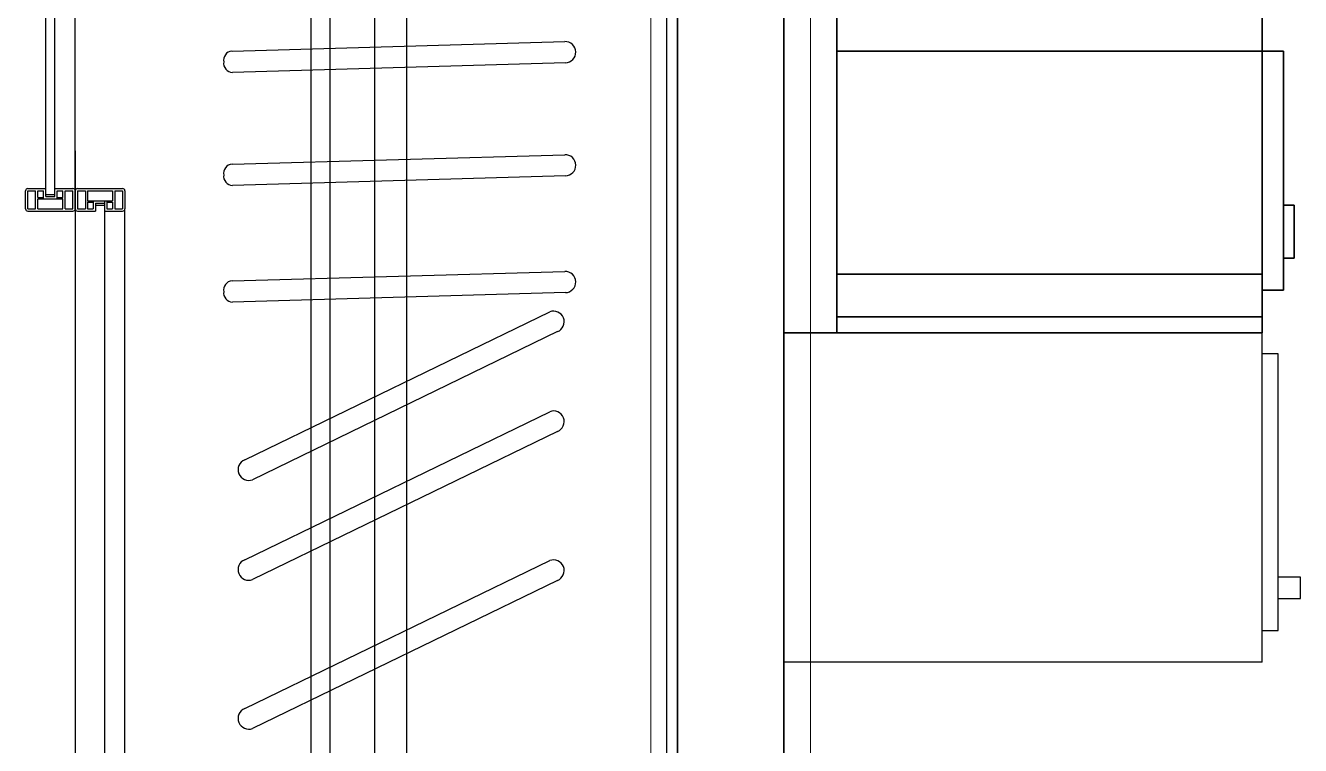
# Model space of a CAD drawing. Header units: inches. Extents: x -7543 to -822, y 102837 to 190349.
# Drawn here: x -829.97009 to -829.9461, y 102836.82674 to 102836.84029 of the extents above; entities that cross this region are included whole.
import ezdxf

# ---------------------------------------------------------------- set-up
doc = ezdxf.new("R2010")
doc.units = ezdxf.units.IN
doc.header["$MEASUREMENT"] = 0
doc.linetypes.add('DASHDOTX2', pattern=[2, 1, -0.5, 0, -0.5])
doc.layers.add('AKS', color=1, linetype='Continuous', lineweight=25)
doc.layers.add('SIVA', color=150, linetype='Continuous', lineweight=15)
doc.layers.add('DUVAR', color=7, linetype='Continuous', lineweight=35, true_color=0xfc4642)
doc.layers.add('TEFRİŞ', color=7, linetype='Continuous', lineweight=25, true_color=0x78462c)

msp = doc.modelspace()

# ---------------------------------------------------------------- linework, layer by layer
at = {"layer": 'AKS', "linetype": 'DASHDOTX2', "ltscale": 10}
msp.add_line((-829.9558199212353, 102837.241780972), (-829.9558199212353, 102836.7293249838), dxfattribs=at)
at = {"layer": 'DUVAR'}
for p, q in [((-829.9578199212352, 102836.8864307916), (-829.9578199212352, 102836.8144307916)), ((-829.9558199212353, 102836.8864307916), (-829.9558199212353, 102836.8104307916))]:
    msp.add_line(p, q, dxfattribs=at)
at = {"layer": 'SIVA'}
for p, q in [((-829.9583199212352, 102836.8859307916), (-829.9583199212352, 102836.8149307916)), ((-829.9553199212353, 102836.8104307916), (-829.9553199212353, 102836.8859307916))]:
    msp.add_line(p, q, dxfattribs=at)
at = {"layer": 'TEFRİŞ'}
for p, q in [((-829.9578199212353, 102836.8674307916), (-829.9578199212353, 102836.8144307916)), ((-829.9647148332353, 102836.8148307916), (-829.9647148332352, 102836.8586885889)), ((-829.9643548332353, 102836.8148307916), (-829.9643548332352, 102836.8586885889)), ((-829.9635148332353, 102836.8156307916), (-829.9635148332353, 102836.8586885889)), ((-829.9629148332353, 102836.8156307916), (-829.9629148332352, 102836.8586885889)), ((-829.9697050103674, 102836.8372221702), (-829.9697050103667, 102836.8582663427)), ((-829.9695350263673, 102836.8372221702), (-829.9695350263667, 102836.8582663427)), ((-829.9691525623674, 102836.8371796742), (-829.9691525623673, 102836.8578838711)), ((-829.9662020412458, 102836.8398086831), (-829.9599390561335, 102836.8399874552)), ((-829.9599296470743, 102836.8395875659), (-829.9661926321864, 102836.8394087938)), ((-829.9691525623673, 102836.8379292352), (-829.9691525623674, 102836.8159922963)), ((-829.9662020412458, 102836.8376813154), (-829.9599390561335, 102836.8378600875)), ((-829.9599296470743, 102836.8374601982), (-829.9661926321864, 102836.837281426)), ((-829.9700874743673, 102836.8368397063), (-829.9700874743673, 102836.8371796742)), ((-829.9700449783674, 102836.8372221702), (-829.9697050103674, 102836.8372221702)), ((-829.9700449783674, 102836.8368397063), (-829.9700449783674, 102836.8371796742)), ((-829.9700449783674, 102836.8371796742), (-829.9698962423673, 102836.8371796742)), ((-829.9698962423673, 102836.8368397063), (-829.9698962423673, 102836.8371796742)), ((-829.9698537463673, 102836.8371796742), (-829.9697475063674, 102836.8371796742)), ((-829.9698537463673, 102836.8370521863), (-829.9698537463673, 102836.8371796742)), ((-829.9698537463673, 102836.8370521863), (-829.9697475063674, 102836.8370521863)), ((-829.9697475063674, 102836.8370309382), (-829.9697475063674, 102836.8371796742)), ((-829.9697050103674, 102836.8370734342), (-829.9697050103674, 102836.8372221702)), ((-829.9697050103674, 102836.8371079191), (-829.9695350263673, 102836.8371079191)), ((-829.9697050103674, 102836.8370734342), (-829.9695350263673, 102836.8370734342)), ((-829.9695350263673, 102836.8372221702), (-829.9691950583674, 102836.8372221702)), ((-829.9695350263673, 102836.8370734342), (-829.9695350263673, 102836.8372221702)), ((-829.9694925303673, 102836.8370309382), (-829.9694925303673, 102836.8371796742)), ((-829.9694925303673, 102836.8371796742), (-829.9693862903673, 102836.8371796742)), ((-829.9694925303673, 102836.8370521863), (-829.9693862903673, 102836.8370521863)), ((-829.9693862903673, 102836.8370521863), (-829.9693862903673, 102836.8371796742)), ((-829.9693437943674, 102836.8371796742), (-829.9691950583674, 102836.8371796742)), ((-829.9693437943674, 102836.8368397063), (-829.9693437943674, 102836.8371796742)), ((-829.9691950583674, 102836.8368397063), (-829.9691950583674, 102836.8371796742)), ((-829.9691525623667, 102836.8368397063), (-829.9691525623667, 102836.8371796742)), ((-829.9691525623667, 102836.8371796742), (-829.9691525623667, 102836.8368397063)), ((-829.9691525623673, 102836.8368397063), (-829.9691525623674, 102836.8371796742)), ((-829.9691100663666, 102836.8372221702), (-829.9682601463667, 102836.8372221702)), ((-829.9691100663666, 102836.8371796742), (-829.9689613303667, 102836.8371796742)), ((-829.9691100663666, 102836.8371796742), (-829.9691100663666, 102836.8368397063)), ((-829.9690038263667, 102836.8372221702), (-829.9683663863667, 102836.8372221702)), ((-829.9689613303667, 102836.8371796742), (-829.9689613303667, 102836.8368397063)), ((-829.9689188343667, 102836.8371796742), (-829.9684513783667, 102836.8371796742)), ((-829.9689188343667, 102836.8371796742), (-829.9689188343667, 102836.8369884423)), ((-829.9684513783667, 102836.8371796742), (-829.9684513783667, 102836.8369884423)), ((-829.9684088823667, 102836.8371796742), (-829.9682601463667, 102836.8371796742)), ((-829.9684088823667, 102836.8371796742), (-829.9684088823667, 102836.8368397063)), ((-829.9682601463667, 102836.8371796742), (-829.9682601463667, 102836.8368397063)), ((-829.9682176503667, 102836.8371796742), (-829.9682176503667, 102836.8368397063)), ((-829.9700449783674, 102836.8368397063), (-829.9698962423673, 102836.8368397063)), ((-829.9698537463673, 102836.8368397063), (-829.9698537463673, 102836.8370309382)), ((-829.9698537463673, 102836.8370309382), (-829.9693862903673, 102836.8370309382)), ((-829.9698537463673, 102836.8368397063), (-829.9693862903673, 102836.8368397063)), ((-829.9693862903673, 102836.8368397063), (-829.9693862903673, 102836.8370309382)), ((-829.9693437943674, 102836.8368397063), (-829.9691950583674, 102836.8368397063)), ((-829.9691100663666, 102836.8368397063), (-829.9689613303667, 102836.8368397063)), ((-829.9689188343667, 102836.8369884423), (-829.9684513783667, 102836.8369884423)), ((-829.9689188343667, 102836.8369671942), (-829.9688125943667, 102836.8369671942)), ((-829.9689188343667, 102836.8369671942), (-829.9689188343667, 102836.8368397063)), ((-829.9689188343667, 102836.8368397063), (-829.9688125943667, 102836.8368397063)), ((-829.9688125943667, 102836.8369884423), (-829.9688125943667, 102836.8368397063)), ((-829.9687700983667, 102836.8369459463), (-829.9686001143666, 102836.8369459463)), ((-829.9687700983667, 102836.8369459463), (-829.9687700983667, 102836.8367972102)), ((-829.9687700983667, 102836.8369114614), (-829.9686001143667, 102836.8369114614)), ((-829.9686001143666, 102836.8369884423), (-829.9686001143659, 102836.8163747603)), ((-829.9686001143666, 102836.8369459463), (-829.9686001143666, 102836.8367972102)), ((-829.9685576183667, 102836.8369884423), (-829.9685576183666, 102836.8368397063)), ((-829.9685576183666, 102836.8369671942), (-829.9684513783667, 102836.8369671942)), ((-829.9685576183666, 102836.8368397063), (-829.9684513783667, 102836.8368397063)), ((-829.9684513783667, 102836.8369671942), (-829.9684513783667, 102836.8368397063)), ((-829.9684088823667, 102836.8368397063), (-829.9682601463667, 102836.8368397063)), ((-829.968217650366, 102836.8163322643), (-829.968217650366, 102836.8368397063)), ((-829.9700449783674, 102836.8367972102), (-829.9691950583674, 102836.8367972102)), ((-829.9699387383673, 102836.8367972102), (-829.9693012983673, 102836.8367972102)), ((-829.9691100663666, 102836.8367972102), (-829.9687700983667, 102836.8367972102)), ((-829.9686001143666, 102836.8367972102), (-829.9682601463667, 102836.8367972102)), ((-829.9662020412458, 102836.8354858275), (-829.9599390561335, 102836.8356645996)), ((-829.9599296470743, 102836.8352647103), (-829.9661926321864, 102836.8350859382)), ((-829.9659614325201, 102836.8321171553), (-829.9602249905083, 102836.8349021064)), ((-829.9600784141364, 102836.8345299298), (-829.9658148561481, 102836.8317449788)), ((-829.9558199212353, 102836.8345097566), (-829.9558199212353, 102836.8283097566)), ((-829.9468199212353, 102836.8345097566), (-829.9558199212353, 102836.8345097566)), ((-829.9468199212353, 102836.8283097566), (-829.9468199212353, 102836.8345097566)), ((-829.9465199212352, 102836.8341097566), (-829.9468199212353, 102836.8341097566)), ((-829.9465199212352, 102836.8289097566), (-829.9465199212352, 102836.8341097566)), ((-829.9659614325201, 102836.830238553), (-829.9602249905083, 102836.833023504)), ((-829.9600784141364, 102836.8326513275), (-829.9658148561482, 102836.8298663764)), ((-829.96596143252, 102836.8274365235), (-829.9602249905083, 102836.8302214746)), ((-829.9600784141364, 102836.8298492981), (-829.9658148561481, 102836.827064347)), ((-829.9460985012353, 102836.8299097966), (-829.9465199212352, 102836.8299097966)), ((-829.9460985012353, 102836.8295097966), (-829.9460985012353, 102836.8299097966)), ((-829.9465199212352, 102836.8295097966), (-829.9460985012353, 102836.8295097966)), ((-829.9468199212353, 102836.8289097566), (-829.9465199212352, 102836.8289097566)), ((-829.9468199212353, 102836.8283097566), (-829.9558199212353, 102836.8283097566)), ((-829.9468199212353, 102836.8283097566), (-829.9558199212353, 102836.8283097566))]:
    msp.add_line(p, q, dxfattribs=at)
msp.add_lwpolyline([(-829.9580199212353, 102836.8170307916), (-829.9580199212353, 102836.8669307916), (-829.9688199212352, 102836.8669307916)], dxfattribs=at)
for centre, radius, start, end in [((-829.9599343516039, 102836.8397875106), 0.0002000000000008991, 1.347872720849037, 91.34787276993552), ((-829.9661927412302, 102836.8396402488), 0.0001684784114812132, 93.84437913800693, 192.4127381815943), ((-829.9599343516039, 102836.8397875106), 0.0002000000000001545, 271.3478727699356, 1.347872720849037), ((-829.9661909433705, 102836.8395772637), 0.0001684784114812132, 170.8573026100192, 269.4256614557951), ((-829.9599343516039, 102836.8376601428), 0.0002000000000008991, 1.347872720849037, 91.34787276993552), ((-829.9661908231641, 102836.8375116011), 0.0001700846383642633, 93.78173870985228, 191.852750372437), ((-829.9599343516039, 102836.8376601428), 0.0002000000000001545, 271.3478727699356, 1.347872720849037), ((-829.9661909433705, 102836.837449896), 0.0001684784114812132, 170.8573026100192, 269.4256614557951), ((-829.9700449783674, 102836.8371796742), 4.2496e-05, 90, 180), ((-829.9691950583674, 102836.8371796742), 4.2496e-05, 0, 90), ((-829.9691100663666, 102836.8371796742), 4.2496e-05, 90, 180), ((-829.9682601463667, 102836.8371796742), 4.2496e-05, 0, 90), ((-829.9700449783674, 102836.8368397063), 4.2496e-05, 180, 270), ((-829.9691950583674, 102836.8368397063), 4.2496e-05, 270, 0), ((-829.9691100663666, 102836.8368397063), 4.2496e-05, 180, 270), ((-829.9682601463667, 102836.8368397063), 4.2496e-05, 270, 0), ((-829.9599343516039, 102836.835464655), 0.0002000000000008991, 1.347872720849037, 91.34787276993552), ((-829.9661908231641, 102836.8353161132), 0.0001700846383642633, 93.78173870985228, 191.852750372437), ((-829.9599343516039, 102836.835464655), 0.0002000000000001545, 271.3478727699356, 1.347872720849037), ((-829.9661909433705, 102836.8352544081), 0.0001684784114812132, 170.8573026100192, 269.4256614557951), ((-829.9601517023224, 102836.8347160181), 0.0002000000000002697, 21.49628695537314, 111.4962869105457), ((-829.9601517023224, 102836.8347160181), 0.0002000000000006801, 291.4962869105457, 21.49628695537314), ((-829.9601517023224, 102836.8328374158), 0.0002000000000002697, 21.49628695537314, 111.4962869105457), ((-829.9601517023224, 102836.8328374158), 0.0002000000000006801, 291.4962869105457, 21.49628695537314), ((-829.9658881443341, 102836.831931067), 0.0002000000000002697, 111.4962869105457, 201.4962869553732), ((-829.9658881443341, 102836.831931067), 0.0001999999999993261, 201.4962869553732, 291.4962869105457), ((-829.9658881443341, 102836.8300524647), 0.0002000000000002697, 111.4962869105457, 201.4962869553732), ((-829.9601517023224, 102836.8300353863), 0.0002000000000002697, 21.49628695537314, 111.4962869105457), ((-829.9601517023224, 102836.8300353863), 0.0002000000000006801, 291.4962869105457, 21.49628695537314), ((-829.9658881443341, 102836.8300524647), 0.0001999999999993261, 201.4962869553732, 291.4962869105457), ((-829.965888144334, 102836.8272504353), 0.0002000000000002697, 111.4962869105457, 201.4962869553732), ((-829.965888144334, 102836.8272504353), 0.0001999999999993261, 201.4962869553732, 291.4962869105457)]:
    msp.add_arc(centre, radius, start, end, dxfattribs=at)
for points in [[(-829.9558199212353, 102836.8581097566, 0.04000000000000001), (-829.9558199212353, 102836.8581097566), (-829.9558199212353, 102836.8345097566), (-829.9558199212353, 102836.8345097566, 0.04000000000000001)], [(-829.9558199212353, 102836.8581097566), (-829.9548199212353, 102836.8581097566), (-829.9548199212353, 102836.8345097566), (-829.9558199212353, 102836.8345097566)], [(-829.9558199212353, 102836.8345097566, 0.04000000000000001), (-829.9558199212353, 102836.8345097566, 0.04000000000000001), (-829.9558199212353, 102836.8581097566, 0.04000000000000001)], [(-829.9558199212353, 102836.8345097566, 0.04000000000000001), (-829.9548199212353, 102836.8345097566, 0.04000000000000001), (-829.9548199212353, 102836.8581097566, 0.04000000000000001), (-829.9558199212353, 102836.8581097566, 0.04000000000000001)], [(-829.9548199212353, 102836.8345097566, 0.04000000000000001), (-829.9548199212353, 102836.8345097566), (-829.9548199212353, 102836.8581097566), (-829.9548199212353, 102836.8581097566, 0.04000000000000001)], [(-829.9548199212353, 102836.8345097566), (-829.9548199212353, 102836.8345097566), (-829.9548199212353, 102836.8581097566)], [(-829.9548199212353, 102836.8581097566, 0.001), (-829.9548199212353, 102836.8581097566), (-829.9548199212353, 102836.8345097566), (-829.9548199212353, 102836.8345097566, 0.001)], [(-829.9548199212353, 102836.8581097566), (-829.9468199212353, 102836.8581097566), (-829.9468199212353, 102836.8345097566), (-829.9548199212353, 102836.8345097566)], [(-829.9548199212353, 102836.8345097566, 0.001), (-829.9548199212353, 102836.8345097566, 0.001), (-829.9548199212353, 102836.8581097566, 0.001)], [(-829.9548199212353, 102836.8345097566, 0.001), (-829.9468199212353, 102836.8345097566, 0.001), (-829.9468199212353, 102836.8581097566, 0.001), (-829.9548199212353, 102836.8581097566, 0.001)], [(-829.9548199212353, 102836.8581097566, 0.04000000000000001), (-829.9548199212353, 102836.8581097566, 0.03900000000000001), (-829.9548199212353, 102836.8345097566, 0.03900000000000001), (-829.9548199212353, 102836.8345097566, 0.04000000000000001)], [(-829.9548199212353, 102836.8581097566, 0.03900000000000001), (-829.9468199212353, 102836.8581097566, 0.03900000000000001), (-829.9468199212353, 102836.8345097566, 0.03900000000000001), (-829.9548199212353, 102836.8345097566, 0.03900000000000001)], [(-829.9548199212353, 102836.8345097566, 0.04000000000000001), (-829.9548199212353, 102836.8345097566, 0.04000000000000001), (-829.9548199212353, 102836.8581097566, 0.04000000000000001)], [(-829.9548199212353, 102836.8345097566, 0.04000000000000001), (-829.9468199212353, 102836.8345097566, 0.04000000000000001), (-829.9468199212353, 102836.8581097566, 0.04000000000000001), (-829.9548199212353, 102836.8581097566, 0.04000000000000001)], [(-829.9468199212353, 102836.8345097566, 0.001), (-829.9468199212353, 102836.8345097566), (-829.9468199212353, 102836.8581097566), (-829.9468199212353, 102836.8581097566, 0.001)], [(-829.9468199212353, 102836.8345097566), (-829.9468199212353, 102836.8345097566), (-829.9468199212353, 102836.8581097566)], [(-829.9468199212353, 102836.8345097566, 0.04000000000000001), (-829.9468199212353, 102836.8345097566, 0.03900000000000001), (-829.9468199212353, 102836.8581097566, 0.03900000000000001), (-829.9468199212353, 102836.8581097566, 0.04000000000000001)], [(-829.9468199212353, 102836.8345097566, 0.03900000000000001), (-829.9468199212353, 102836.8345097566, 0.03900000000000001), (-829.9468199212353, 102836.8581097566, 0.03900000000000001)], [(-829.9548199212353, 102836.8408097566, 0.03900000000000001), (-829.9548199212353, 102836.8408097566, 0.001), (-829.9548199212353, 102836.8398097566, 0.001), (-829.9548199212353, 102836.8398097566, 0.03900000000000001)], [(-829.9548199212353, 102836.8408097566, 0.001), (-829.9468199212353, 102836.8408097566, 0.001), (-829.9468199212353, 102836.8398097566, 0.001), (-829.9548199212353, 102836.8398097566, 0.001)], [(-829.9548199212353, 102836.8398097566, 0.03900000000000001), (-829.9548199212353, 102836.8398097566, 0.03900000000000001), (-829.9548199212353, 102836.8408097566, 0.03900000000000001)], [(-829.9548199212353, 102836.8398097566, 0.03900000000000001), (-829.9468199212353, 102836.8398097566, 0.03900000000000001), (-829.9468199212353, 102836.8408097566, 0.03900000000000001), (-829.9548199212353, 102836.8408097566, 0.03900000000000001)], [(-829.9468199212353, 102836.8398097566, 0.03900000000000001), (-829.9468199212353, 102836.8398097566, 0.001), (-829.9468199212353, 102836.8408097566, 0.001), (-829.9468199212353, 102836.8408097566, 0.03900000000000001)], [(-829.9468199212353, 102836.8398097566, 0.001), (-829.9468199212353, 102836.8398097566, 0.001), (-829.9468199212353, 102836.8408097566, 0.001)], [(-829.9548199212353, 102836.8398097566, 0.03900000000000001), (-829.9548199212353, 102836.8398097566, 0.001), (-829.9548199212353, 102836.8398097566, 0.03900000000000001)], [(-829.9548199212353, 102836.8398097566, 0.001), (-829.9468199212353, 102836.8398097566, 0.001), (-829.9468199212353, 102836.8398097566, 0.03900000000000001), (-829.9548199212353, 102836.8398097566, 0.03900000000000001)], [(-829.9468199212353, 102836.8398097566, 0.019), (-829.9468199212353, 102836.8398097566, 0.018), (-829.9548199212353, 102836.8398097566, 0.018), (-829.9548199212353, 102836.8398097566, 0.019)], [(-829.9468199212353, 102836.8398097566, 0.018), (-829.9468199212353, 102836.8398097566, 0.018), (-829.9468199212353, 102836.8398097566, 0.018), (-829.9548199212353, 102836.8398097566, 0.018)], [(-829.9468199212353, 102836.8398097566, 0.0122), (-829.9468199212353, 102836.8398097566, 0.0112), (-829.9548199212353, 102836.8398097566, 0.0112), (-829.9548199212353, 102836.8398097566, 0.0122)], [(-829.9468199212353, 102836.8398097566, 0.0112), (-829.9468199212353, 102836.8398097566, 0.0112), (-829.9468199212353, 102836.8398097566, 0.0112), (-829.9548199212353, 102836.8398097566, 0.0112)], [(-829.9548199212353, 102836.8398097566, 0.0292), (-829.9468199212353, 102836.8398097566, 0.0292), (-829.9468199212353, 102836.8398097566, 0.02880000000000001), (-829.9548199212353, 102836.8398097566, 0.02880000000000001)], [(-829.9548199212353, 102836.8398097566, 0.02880000000000001), (-829.9468199212353, 102836.8398097566, 0.02880000000000001), (-829.9468199212353, 102836.8356097566, 0.02880000000000001), (-829.9548199212353, 102836.8356097566, 0.02880000000000001)], [(-829.9468199212353, 102836.8356097566, 0.0292), (-829.9468199212353, 102836.8398097566, 0.0292), (-829.9548199212353, 102836.8398097566, 0.0292), (-829.9548199212353, 102836.8356097566, 0.0292)], [(-829.9548199212353, 102836.8356097566, 0.0292), (-829.9548199212353, 102836.8398097566, 0.0292), (-829.9548199212353, 102836.8398097566, 0.02880000000000001), (-829.9548199212353, 102836.8356097566, 0.02880000000000001)], [(-829.9548199212353, 102836.8398097566, 0.0241), (-829.9468199212353, 102836.8398097566, 0.0241), (-829.9468199212353, 102836.8398097566, 0.0237), (-829.9548199212353, 102836.8398097566, 0.0237)], [(-829.9548199212353, 102836.8398097566, 0.0237), (-829.9468199212353, 102836.8398097566, 0.0237), (-829.9468199212353, 102836.8356097566, 0.0237), (-829.9548199212353, 102836.8356097566, 0.0237)], [(-829.9468199212353, 102836.8356097566, 0.0241), (-829.9468199212353, 102836.8398097566, 0.0241), (-829.9548199212353, 102836.8398097566, 0.0241), (-829.9548199212353, 102836.8356097566, 0.0241)], [(-829.9548199212353, 102836.8356097566, 0.0241), (-829.9548199212353, 102836.8398097566, 0.0241), (-829.9548199212353, 102836.8398097566, 0.0237), (-829.9548199212353, 102836.8356097566, 0.0237)], [(-829.9548199212353, 102836.8398097566, 0.0343), (-829.9468199212353, 102836.8398097566, 0.0343), (-829.9468199212353, 102836.8398097566, 0.03390000000000001), (-829.9548199212353, 102836.8398097566, 0.03390000000000001)], [(-829.9548199212353, 102836.8398097566, 0.03390000000000001), (-829.9468199212353, 102836.8398097566, 0.03390000000000001), (-829.9468199212353, 102836.8356097566, 0.03390000000000001), (-829.9548199212353, 102836.8356097566, 0.03390000000000001)], [(-829.9468199212353, 102836.8356097566, 0.0343), (-829.9468199212353, 102836.8398097566, 0.0343), (-829.9548199212353, 102836.8398097566, 0.0343), (-829.9548199212353, 102836.8356097566, 0.0343)], [(-829.9548199212353, 102836.8356097566, 0.0343), (-829.9548199212353, 102836.8398097566, 0.0343), (-829.9548199212353, 102836.8398097566, 0.03390000000000001), (-829.9548199212353, 102836.8356097566, 0.03390000000000001)], [(-829.9468199212353, 102836.8398097566, 0.011), (-829.9464199212352, 102836.8398097566, 0.011), (-829.9464199212352, 102836.8398097566, 0.001), (-829.9468199212353, 102836.8398097566, 0.001)], [(-829.9468199212353, 102836.8398097566, 0.001), (-829.9464199212352, 102836.8398097566, 0.001), (-829.9464199212352, 102836.8353097566, 0.001), (-829.9468199212353, 102836.8353097566, 0.001)], [(-829.9464199212352, 102836.8353097566, 0.011), (-829.9464199212352, 102836.8398097566, 0.011), (-829.9468199212353, 102836.8398097566, 0.011), (-829.9468199212353, 102836.8353097566, 0.011)], [(-829.9468199212353, 102836.8353097566, 0.011), (-829.9468199212353, 102836.8398097566, 0.011), (-829.9468199212353, 102836.8398097566, 0.001), (-829.9468199212353, 102836.8353097566, 0.001)], [(-829.9468199212353, 102836.8398097566, 0.0292), (-829.9468199212353, 102836.8398097566, 0.0292), (-829.9468199212353, 102836.8398097566, 0.02880000000000001)], [(-829.9468199212353, 102836.8398097566, 0.02880000000000001), (-829.9468199212353, 102836.8398097566, 0.02880000000000001), (-829.9468199212353, 102836.8398097566, 0.02880000000000001), (-829.9468199212353, 102836.8356097566, 0.02880000000000001)], [(-829.9468199212353, 102836.8356097566, 0.02880000000000001), (-829.9468199212353, 102836.8398097566, 0.02880000000000001), (-829.9468199212353, 102836.8398097566, 0.0292), (-829.9468199212353, 102836.8356097566, 0.0292)], [(-829.9468199212353, 102836.8398097566, 0.0241), (-829.9468199212353, 102836.8398097566, 0.0241), (-829.9468199212353, 102836.8398097566, 0.0237)], [(-829.9468199212353, 102836.8398097566, 0.0237), (-829.9468199212353, 102836.8398097566, 0.0237), (-829.9468199212353, 102836.8398097566, 0.0237), (-829.9468199212353, 102836.8356097566, 0.0237)], [(-829.9468199212353, 102836.8356097566, 0.0237), (-829.9468199212353, 102836.8398097566, 0.0237), (-829.9468199212353, 102836.8398097566, 0.0241), (-829.9468199212353, 102836.8356097566, 0.0241)], [(-829.9468199212353, 102836.8398097566, 0.0343), (-829.9468199212353, 102836.8398097566, 0.0343), (-829.9468199212353, 102836.8398097566, 0.03390000000000001)], [(-829.9468199212353, 102836.8398097566, 0.03390000000000001), (-829.9468199212353, 102836.8398097566, 0.03390000000000001), (-829.9468199212353, 102836.8398097566, 0.03390000000000001), (-829.9468199212353, 102836.8356097566, 0.03390000000000001)], [(-829.9468199212353, 102836.8356097566, 0.03390000000000001), (-829.9468199212353, 102836.8398097566, 0.03390000000000001), (-829.9468199212353, 102836.8398097566, 0.0343), (-829.9468199212353, 102836.8356097566, 0.0343)], [(-829.9464199212352, 102836.8398097566, 0.011), (-829.9464199212352, 102836.8398097566, 0.011), (-829.9464199212352, 102836.8398097566, 0.001)], [(-829.9464199212352, 102836.8398097566, 0.001), (-829.9464199212352, 102836.8398097566, 0.001), (-829.9464199212352, 102836.8398097566, 0.001), (-829.9464199212352, 102836.8353097566, 0.001)], [(-829.9464199212352, 102836.8353097566, 0.001), (-829.9464199212352, 102836.8398097566, 0.001), (-829.9464199212352, 102836.8398097566, 0.011), (-829.9464199212352, 102836.8353097566, 0.011)], [(-829.9464199212352, 102836.8369097566, 0.006200000000000001), (-829.9462199212353, 102836.8369097566, 0.006200000000000001), (-829.9462199212353, 102836.8369097566, 0.0058), (-829.9464199212352, 102836.8369097566, 0.0058)], [(-829.9464199212352, 102836.8369097566, 0.0058), (-829.9462199212353, 102836.8369097566, 0.0058), (-829.9462199212353, 102836.8359097566, 0.0058), (-829.9464199212352, 102836.8359097566, 0.0058)], [(-829.9462199212353, 102836.8359097566, 0.006200000000000001), (-829.9462199212353, 102836.8369097566, 0.006200000000000001), (-829.9464199212352, 102836.8369097566, 0.006200000000000001), (-829.9464199212352, 102836.8359097566, 0.006200000000000001)], [(-829.9464199212352, 102836.8359097566, 0.006200000000000001), (-829.9464199212352, 102836.8369097566, 0.006200000000000001), (-829.9464199212352, 102836.8369097566, 0.0058), (-829.9464199212352, 102836.8359097566, 0.0058)], [(-829.9462199212353, 102836.8369097566, 0.006200000000000001), (-829.9462199212353, 102836.8369097566, 0.006200000000000001), (-829.9462199212353, 102836.8369097566, 0.0058)], [(-829.9462199212353, 102836.8369097566, 0.0058), (-829.9462199212353, 102836.8369097566, 0.0058), (-829.9462199212353, 102836.8369097566, 0.0058), (-829.9462199212353, 102836.8359097566, 0.0058)], [(-829.9462199212353, 102836.8359097566, 0.0058), (-829.9462199212353, 102836.8369097566, 0.0058), (-829.9462199212353, 102836.8369097566, 0.006200000000000001), (-829.9462199212353, 102836.8359097566, 0.006200000000000001)], [(-829.9464199212352, 102836.8359097566, 0.0058), (-829.9462199212353, 102836.8359097566, 0.0058), (-829.9462199212353, 102836.8359097566, 0.006200000000000001), (-829.9464199212352, 102836.8359097566, 0.006200000000000001)], [(-829.9464199212352, 102836.8359097566, 0.006200000000000001), (-829.9462199212353, 102836.8359097566, 0.006200000000000001), (-829.9464199212352, 102836.8359097566, 0.006200000000000001)], [(-829.9464199212352, 102836.8359097566, 0.006200000000000001), (-829.9464199212352, 102836.8359097566, 0.006200000000000001), (-829.9464199212352, 102836.8359097566, 0.0058)], [(-829.9548199212353, 102836.8356097566, 0.03900000000000001), (-829.9468199212353, 102836.8356097566, 0.03900000000000001), (-829.9468199212353, 102836.8356097566, 0.019), (-829.9548199212353, 102836.8356097566, 0.019)], [(-829.9548199212353, 102836.8356097566, 0.019), (-829.9468199212353, 102836.8356097566, 0.019), (-829.9468199212353, 102836.8348097566, 0.019), (-829.9548199212353, 102836.8348097566, 0.019)], [(-829.9468199212353, 102836.8348097566, 0.03900000000000001), (-829.9468199212353, 102836.8356097566, 0.03900000000000001), (-829.9548199212353, 102836.8356097566, 0.03900000000000001), (-829.9548199212353, 102836.8348097566, 0.03900000000000001)], [(-829.9548199212353, 102836.8348097566, 0.03900000000000001), (-829.9548199212353, 102836.8356097566, 0.03900000000000001), (-829.9548199212353, 102836.8356097566, 0.019), (-829.9548199212353, 102836.8348097566, 0.019)], [(-829.9548199212353, 102836.8356097566, 0.011), (-829.9468199212353, 102836.8356097566, 0.011), (-829.9468199212353, 102836.8356097566, 0.001), (-829.9548199212353, 102836.8356097566, 0.001)], [(-829.9548199212353, 102836.8356097566, 0.001), (-829.9468199212353, 102836.8356097566, 0.001), (-829.9468199212353, 102836.8348097566, 0.001), (-829.9548199212353, 102836.8348097566, 0.001)], [(-829.9468199212353, 102836.8348097566, 0.011), (-829.9468199212353, 102836.8356097566, 0.011), (-829.9548199212353, 102836.8356097566, 0.011), (-829.9548199212353, 102836.8348097566, 0.011)], [(-829.9548199212353, 102836.8348097566, 0.011), (-829.9548199212353, 102836.8356097566, 0.011), (-829.9548199212353, 102836.8356097566, 0.001), (-829.9548199212353, 102836.8348097566, 0.001)], [(-829.9548199212353, 102836.8356097566, 0.02880000000000001), (-829.9468199212353, 102836.8356097566, 0.02880000000000001), (-829.9468199212353, 102836.8356097566, 0.0292), (-829.9548199212353, 102836.8356097566, 0.0292)], [(-829.9548199212353, 102836.8356097566, 0.0292), (-829.9468199212353, 102836.8356097566, 0.0292), (-829.9548199212353, 102836.8356097566, 0.0292)], [(-829.9548199212353, 102836.8356097566, 0.0292), (-829.9548199212353, 102836.8356097566, 0.0292), (-829.9548199212353, 102836.8356097566, 0.02880000000000001)], [(-829.9548199212353, 102836.8356097566, 0.0237), (-829.9468199212353, 102836.8356097566, 0.0237), (-829.9468199212353, 102836.8356097566, 0.0241), (-829.9548199212353, 102836.8356097566, 0.0241)], [(-829.9548199212353, 102836.8356097566, 0.0241), (-829.9468199212353, 102836.8356097566, 0.0241), (-829.9548199212353, 102836.8356097566, 0.0241)], [(-829.9548199212353, 102836.8356097566, 0.0241), (-829.9548199212353, 102836.8356097566, 0.0241), (-829.9548199212353, 102836.8356097566, 0.0237)], [(-829.9548199212353, 102836.8356097566, 0.03390000000000001), (-829.9468199212353, 102836.8356097566, 0.03390000000000001), (-829.9468199212353, 102836.8356097566, 0.0343), (-829.9548199212353, 102836.8356097566, 0.0343)], [(-829.9548199212353, 102836.8356097566, 0.0343), (-829.9468199212353, 102836.8356097566, 0.0343), (-829.9548199212353, 102836.8356097566, 0.0343)], [(-829.9548199212353, 102836.8356097566, 0.0343), (-829.9548199212353, 102836.8356097566, 0.0343), (-829.9548199212353, 102836.8356097566, 0.03390000000000001)], [(-829.9468199212353, 102836.8356097566, 0.03900000000000001), (-829.9468199212353, 102836.8356097566, 0.03900000000000001), (-829.9468199212353, 102836.8356097566, 0.019)], [(-829.9468199212353, 102836.8356097566, 0.019), (-829.9468199212353, 102836.8356097566, 0.019), (-829.9468199212353, 102836.8356097566, 0.019), (-829.9468199212353, 102836.8348097566, 0.019)], [(-829.9468199212353, 102836.8348097566, 0.019), (-829.9468199212353, 102836.8356097566, 0.019), (-829.9468199212353, 102836.8356097566, 0.03900000000000001), (-829.9468199212353, 102836.8348097566, 0.03900000000000001)], [(-829.9468199212353, 102836.8356097566, 0.011), (-829.9468199212353, 102836.8356097566, 0.011), (-829.9468199212353, 102836.8356097566, 0.001)], [(-829.9468199212353, 102836.8356097566, 0.001), (-829.9468199212353, 102836.8356097566, 0.001), (-829.9468199212353, 102836.8356097566, 0.001), (-829.9468199212353, 102836.8348097566, 0.001)], [(-829.9468199212353, 102836.8348097566, 0.001), (-829.9468199212353, 102836.8356097566, 0.001), (-829.9468199212353, 102836.8356097566, 0.011), (-829.9468199212353, 102836.8348097566, 0.011)], [(-829.9468199212353, 102836.8353097566, 0.001), (-829.9464199212352, 102836.8353097566, 0.001), (-829.9464199212352, 102836.8353097566, 0.011), (-829.9468199212353, 102836.8353097566, 0.011)], [(-829.9468199212353, 102836.8353097566, 0.011), (-829.9464199212352, 102836.8353097566, 0.011), (-829.9468199212353, 102836.8353097566, 0.011)], [(-829.9468199212353, 102836.8353097566, 0.011), (-829.9468199212353, 102836.8353097566, 0.011), (-829.9468199212353, 102836.8353097566, 0.001)], [(-829.9548199212353, 102836.8348097566, 0.019), (-829.9468199212353, 102836.8348097566, 0.019), (-829.9468199212353, 102836.8348097566, 0.03900000000000001), (-829.9548199212353, 102836.8348097566, 0.03900000000000001)], [(-829.9548199212353, 102836.8348097566, 0.03900000000000001), (-829.9468199212353, 102836.8348097566, 0.03900000000000001), (-829.9548199212353, 102836.8348097566, 0.03900000000000001)], [(-829.9548199212353, 102836.8348097566, 0.03900000000000001), (-829.9548199212353, 102836.8348097566, 0.03900000000000001), (-829.9548199212353, 102836.8348097566, 0.019)], [(-829.9548199212353, 102836.8348097566, 0.001), (-829.9468199212353, 102836.8348097566, 0.001), (-829.9468199212353, 102836.8348097566, 0.011), (-829.9548199212353, 102836.8348097566, 0.011)], [(-829.9548199212353, 102836.8348097566, 0.011), (-829.9468199212353, 102836.8348097566, 0.011), (-829.9548199212353, 102836.8348097566, 0.011)], [(-829.9548199212353, 102836.8348097566, 0.011), (-829.9548199212353, 102836.8348097566, 0.011), (-829.9548199212353, 102836.8348097566, 0.001)], [(-829.9548199212353, 102836.8348097566, 0.0292), (-829.9468199212353, 102836.8348097566, 0.0292), (-829.9468199212353, 102836.8348097566, 0.02880000000000001), (-829.9548199212353, 102836.8348097566, 0.02880000000000001)], [(-829.9548199212353, 102836.8348097566, 0.0241), (-829.9468199212353, 102836.8348097566, 0.0241), (-829.9468199212353, 102836.8348097566, 0.0237), (-829.9548199212353, 102836.8348097566, 0.0237)], [(-829.9548199212353, 102836.8348097566, 0.0343), (-829.9468199212353, 102836.8348097566, 0.0343), (-829.9468199212353, 102836.8348097566, 0.03390000000000001), (-829.9548199212353, 102836.8348097566, 0.03390000000000001)], [(-829.9468199212353, 102836.8348097566, 0.0292), (-829.9468199212353, 102836.8348097566, 0.0292), (-829.9468199212353, 102836.8348097566, 0.02880000000000001)], [(-829.9468199212353, 102836.8348097566, 0.0241), (-829.9468199212353, 102836.8348097566, 0.0241), (-829.9468199212353, 102836.8348097566, 0.0237)], [(-829.9468199212353, 102836.8348097566, 0.0343), (-829.9468199212353, 102836.8348097566, 0.0343), (-829.9468199212353, 102836.8348097566, 0.03390000000000001)], [(-829.9558199212353, 102836.8345097566, 0.04000000000000001), (-829.9558199212353, 102836.8345097566), (-829.9558199212353, 102836.8345097566, 0.04000000000000001)], [(-829.9558199212353, 102836.8345097566), (-829.9548199212353, 102836.8345097566), (-829.9548199212353, 102836.8345097566, 0.04000000000000001), (-829.9558199212353, 102836.8345097566, 0.04000000000000001)], [(-829.9548199212353, 102836.8345097566, 0.001), (-829.9548199212353, 102836.8345097566), (-829.9548199212353, 102836.8345097566, 0.001)], [(-829.9548199212353, 102836.8345097566), (-829.9468199212353, 102836.8345097566), (-829.9468199212353, 102836.8345097566, 0.001), (-829.9548199212353, 102836.8345097566, 0.001)], [(-829.9548199212353, 102836.8345097566, 0.04000000000000001), (-829.9548199212353, 102836.8345097566, 0.03900000000000001), (-829.9548199212353, 102836.8345097566, 0.04000000000000001)], [(-829.9548199212353, 102836.8345097566, 0.03900000000000001), (-829.9468199212353, 102836.8345097566, 0.03900000000000001), (-829.9468199212353, 102836.8345097566, 0.04000000000000001), (-829.9548199212353, 102836.8345097566, 0.04000000000000001)], [(-829.9548199212353, 102836.8345097566, 0.03900000000000001), (-829.9548199212353, 102836.8345097566, 0.001), (-829.9548199212353, 102836.8345097566, 0.03900000000000001)], [(-829.9548199212353, 102836.8345097566, 0.001), (-829.9468199212353, 102836.8345097566, 0.001), (-829.9468199212353, 102836.8345097566, 0.03900000000000001), (-829.9548199212353, 102836.8345097566, 0.03900000000000001)]]:
    msp.add_3dface(points, dxfattribs=at)

doc.saveas('drawing.dxf')
